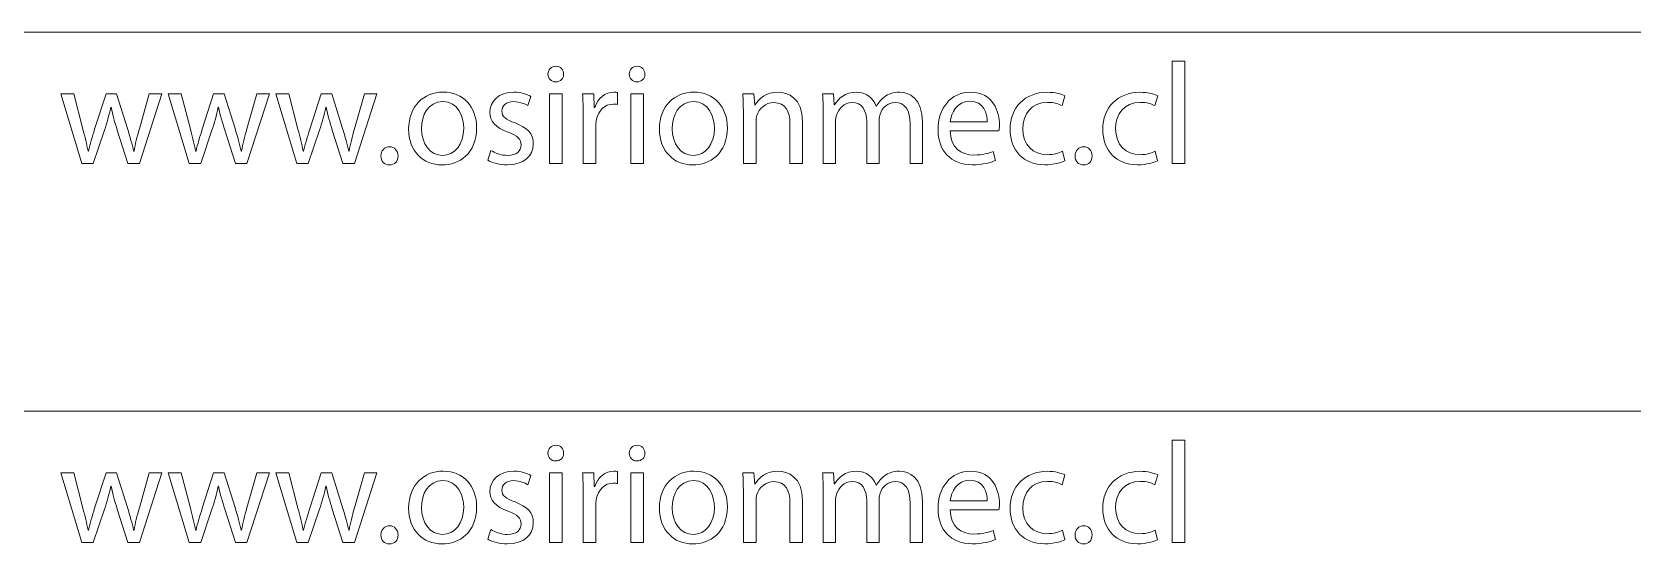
# Model space of a CAD drawing. Header units: inches. Extents: x 4400 to 4800, y 4100 to 4300.
# Drawn here: x 4631.4 to 4687.1, y 4254.7 to 4272.5 of the extents above; entities that cross this region are included whole.
import ezdxf

# ---------------------------------------------------------------- set-up
doc = ezdxf.new("R2010")
doc.units = ezdxf.units.IN
doc.header["$MEASUREMENT"] = 0
doc.layers.add('Capa 1', color=7, linetype='Continuous')

# ---------------------------------------------------------------- blocks, each defined once
blk = doc.blocks.new('block 34')
at = {"layer": 'Capa 1', "color": 1, "lineweight": 9, "true_color": 0xff0000}
for points in [[(4671.053, 4271.444), (4671.493, 4271.444), (4671.493, 4267.893), (4671.053, 4267.893), (4671.053, 4271.444)], [(4649.398, 4267.893), (4649.398, 4270.314), (4649.838, 4270.314), (4649.838, 4267.893), (4649.398, 4267.893)], [(4652.223, 4267.893), (4652.223, 4270.314), (4652.663, 4270.314), (4652.663, 4267.893), (4652.223, 4267.893)]]:
    blk.add_lwpolyline(points, dxfattribs=at)
for points, knots in [([(4649.888, 4270.994), (4649.893, 4270.844), (4649.783, 4270.724), (4649.608, 4270.724), (4649.453, 4270.724), (4649.343, 4270.844), (4649.343, 4270.994), (4649.343, 4271.149), (4649.458, 4271.269), (4649.618, 4271.269), (4649.783, 4271.269), (4649.888, 4271.149), (4649.888, 4270.994)], [0, 0, 0, 0, 1, 1, 1, 2, 2, 2, 3, 3, 3, 4, 4, 4, 4]), ([(4652.713, 4270.994), (4652.718, 4270.844), (4652.608, 4270.724), (4652.433, 4270.724), (4652.278, 4270.724), (4652.168, 4270.844), (4652.168, 4270.994), (4652.168, 4271.149), (4652.283, 4271.269), (4652.443, 4271.269), (4652.608, 4271.269), (4652.713, 4271.149), (4652.713, 4270.994)], [0, 0, 0, 0, 1, 1, 1, 2, 2, 2, 3, 3, 3, 4, 4, 4, 4]), ([(4632.848, 4270.314), (4632.848, 4270.314), (4633.168, 4269.083), (4633.168, 4269.083), (4633.238, 4268.813), (4633.303, 4268.563), (4633.348, 4268.313), (4633.348, 4268.313), (4633.363, 4268.313), (4633.363, 4268.313), (4633.418, 4268.558), (4633.498, 4268.818), (4633.578, 4269.078), (4633.578, 4269.078), (4633.973, 4270.314), (4633.973, 4270.314), (4633.973, 4270.314), (4634.343, 4270.314), (4634.343, 4270.314), (4634.343, 4270.314), (4634.719, 4269.103), (4634.719, 4269.103), (4634.809, 4268.813), (4634.879, 4268.558), (4634.934, 4268.313), (4634.934, 4268.313), (4634.948, 4268.313), (4634.948, 4268.313), (4634.988, 4268.558), (4635.054, 4268.813), (4635.133, 4269.098), (4635.133, 4269.098), (4635.479, 4270.314), (4635.479, 4270.314), (4635.479, 4270.314), (4635.914, 4270.314), (4635.914, 4270.314), (4635.914, 4270.314), (4635.133, 4267.893), (4635.133, 4267.893), (4635.133, 4267.893), (4634.733, 4267.893), (4634.733, 4267.893), (4634.733, 4267.893), (4634.363, 4269.048), (4634.363, 4269.048), (4634.278, 4269.318), (4634.208, 4269.559), (4634.148, 4269.843), (4634.148, 4269.843), (4634.138, 4269.843), (4634.138, 4269.843), (4634.079, 4269.553), (4634.003, 4269.303), (4633.918, 4269.043), (4633.918, 4269.043), (4633.528, 4267.893), (4633.528, 4267.893), (4633.528, 4267.893), (4633.128, 4267.893), (4633.128, 4267.893), (4633.128, 4267.893), (4632.398, 4270.314), (4632.398, 4270.314), (4632.398, 4270.314), (4632.848, 4270.314), (4632.848, 4270.314)], [0, 0, 0, 0, 1, 1, 1, 2, 2, 2, 3, 3, 3, 4, 4, 4, 5, 5, 5, 6, 6, 6, 7, 7, 7, 8, 8, 8, 9, 9, 9, 10, 10, 10, 11, 11, 11, 12, 12, 12, 13, 13, 13, 14, 14, 14, 15, 15, 15, 16, 16, 16, 17, 17, 17, 18, 18, 18, 19, 19, 19, 20, 20, 20, 21, 21, 21, 22, 22, 22, 22]), ([(4636.588, 4270.314), (4636.588, 4270.314), (4636.908, 4269.083), (4636.908, 4269.083), (4636.978, 4268.813), (4637.043, 4268.563), (4637.088, 4268.313), (4637.088, 4268.313), (4637.103, 4268.313), (4637.103, 4268.313), (4637.158, 4268.558), (4637.238, 4268.818), (4637.318, 4269.078), (4637.318, 4269.078), (4637.713, 4270.314), (4637.713, 4270.314), (4637.713, 4270.314), (4638.083, 4270.314), (4638.083, 4270.314), (4638.083, 4270.314), (4638.459, 4269.103), (4638.459, 4269.103), (4638.549, 4268.813), (4638.618, 4268.558), (4638.674, 4268.313), (4638.674, 4268.313), (4638.688, 4268.313), (4638.688, 4268.313), (4638.728, 4268.558), (4638.794, 4268.813), (4638.873, 4269.098), (4638.873, 4269.098), (4639.219, 4270.314), (4639.219, 4270.314), (4639.219, 4270.314), (4639.654, 4270.314), (4639.654, 4270.314), (4639.654, 4270.314), (4638.873, 4267.893), (4638.873, 4267.893), (4638.873, 4267.893), (4638.473, 4267.893), (4638.473, 4267.893), (4638.473, 4267.893), (4638.103, 4269.048), (4638.103, 4269.048), (4638.018, 4269.318), (4637.948, 4269.559), (4637.888, 4269.843), (4637.888, 4269.843), (4637.878, 4269.843), (4637.878, 4269.843), (4637.819, 4269.553), (4637.743, 4269.303), (4637.658, 4269.043), (4637.658, 4269.043), (4637.268, 4267.893), (4637.268, 4267.893), (4637.268, 4267.893), (4636.868, 4267.893), (4636.868, 4267.893), (4636.868, 4267.893), (4636.138, 4270.314), (4636.138, 4270.314), (4636.138, 4270.314), (4636.588, 4270.314), (4636.588, 4270.314)], [0, 0, 0, 0, 1, 1, 1, 2, 2, 2, 3, 3, 3, 4, 4, 4, 5, 5, 5, 6, 6, 6, 7, 7, 7, 8, 8, 8, 9, 9, 9, 10, 10, 10, 11, 11, 11, 12, 12, 12, 13, 13, 13, 14, 14, 14, 15, 15, 15, 16, 16, 16, 17, 17, 17, 18, 18, 18, 19, 19, 19, 20, 20, 20, 21, 21, 21, 22, 22, 22, 22]), ([(4640.328, 4270.314), (4640.328, 4270.314), (4640.648, 4269.083), (4640.648, 4269.083), (4640.718, 4268.813), (4640.783, 4268.563), (4640.828, 4268.313), (4640.828, 4268.313), (4640.843, 4268.313), (4640.843, 4268.313), (4640.898, 4268.558), (4640.978, 4268.818), (4641.058, 4269.078), (4641.058, 4269.078), (4641.453, 4270.314), (4641.453, 4270.314), (4641.453, 4270.314), (4641.823, 4270.314), (4641.823, 4270.314), (4641.823, 4270.314), (4642.199, 4269.103), (4642.199, 4269.103), (4642.289, 4268.813), (4642.358, 4268.558), (4642.414, 4268.313), (4642.414, 4268.313), (4642.428, 4268.313), (4642.428, 4268.313), (4642.468, 4268.558), (4642.534, 4268.813), (4642.613, 4269.098), (4642.613, 4269.098), (4642.959, 4270.314), (4642.959, 4270.314), (4642.959, 4270.314), (4643.394, 4270.314), (4643.394, 4270.314), (4643.394, 4270.314), (4642.613, 4267.893), (4642.613, 4267.893), (4642.613, 4267.893), (4642.213, 4267.893), (4642.213, 4267.893), (4642.213, 4267.893), (4641.843, 4269.048), (4641.843, 4269.048), (4641.758, 4269.318), (4641.688, 4269.559), (4641.628, 4269.843), (4641.628, 4269.843), (4641.618, 4269.843), (4641.618, 4269.843), (4641.559, 4269.553), (4641.483, 4269.303), (4641.398, 4269.043), (4641.398, 4269.043), (4641.008, 4267.893), (4641.008, 4267.893), (4641.008, 4267.893), (4640.608, 4267.893), (4640.608, 4267.893), (4640.608, 4267.893), (4639.878, 4270.314), (4639.878, 4270.314), (4639.878, 4270.314), (4640.328, 4270.314), (4640.328, 4270.314)], [0, 0, 0, 0, 1, 1, 1, 2, 2, 2, 3, 3, 3, 4, 4, 4, 5, 5, 5, 6, 6, 6, 7, 7, 7, 8, 8, 8, 9, 9, 9, 10, 10, 10, 11, 11, 11, 12, 12, 12, 13, 13, 13, 14, 14, 14, 15, 15, 15, 16, 16, 16, 17, 17, 17, 18, 18, 18, 19, 19, 19, 20, 20, 20, 21, 21, 21, 22, 22, 22, 22]), ([(4646.863, 4269.123), (4646.863, 4268.228), (4646.244, 4267.838), (4645.658, 4267.838), (4645.003, 4267.838), (4644.498, 4268.318), (4644.498, 4269.083), (4644.498, 4269.893), (4645.028, 4270.368), (4645.698, 4270.368), (4646.393, 4270.368), (4646.863, 4269.863), (4646.863, 4269.123)], [0, 0, 0, 0, 1, 1, 1, 2, 2, 2, 3, 3, 3, 4, 4, 4, 4]), ([(4644.943, 4269.098), (4644.943, 4268.568), (4645.248, 4268.168), (4645.678, 4268.168), (4646.098, 4268.168), (4646.413, 4268.563), (4646.413, 4269.108), (4646.413, 4269.519), (4646.208, 4270.038), (4645.688, 4270.038), (4645.168, 4270.038), (4644.943, 4269.559), (4644.943, 4269.098)], [0, 0, 0, 0, 1, 1, 1, 2, 2, 2, 3, 3, 3, 4, 4, 4, 4]), ([(4647.358, 4268.343), (4647.488, 4268.258), (4647.718, 4268.168), (4647.938, 4268.168), (4648.258, 4268.168), (4648.408, 4268.328), (4648.408, 4268.528), (4648.408, 4268.738), (4648.283, 4268.853), (4647.958, 4268.973), (4647.523, 4269.128), (4647.318, 4269.368), (4647.318, 4269.658), (4647.318, 4270.048), (4647.633, 4270.368), (4648.153, 4270.368), (4648.398, 4270.368), (4648.613, 4270.299), (4648.748, 4270.219), (4648.748, 4270.219), (4648.638, 4269.899), (4648.638, 4269.899), (4648.543, 4269.958), (4648.368, 4270.038), (4648.143, 4270.038), (4647.883, 4270.038), (4647.738, 4269.889), (4647.738, 4269.708), (4647.738, 4269.509), (4647.883, 4269.418), (4648.198, 4269.298), (4648.618, 4269.138), (4648.833, 4268.928), (4648.833, 4268.568), (4648.833, 4268.143), (4648.503, 4267.843), (4647.928, 4267.843), (4647.663, 4267.843), (4647.418, 4267.908), (4647.248, 4268.008), (4647.248, 4268.008), (4647.358, 4268.343), (4647.358, 4268.343)], [0, 0, 0, 0, 1, 1, 1, 2, 2, 2, 3, 3, 3, 4, 4, 4, 5, 5, 5, 6, 6, 6, 7, 7, 7, 8, 8, 8, 9, 9, 9, 10, 10, 10, 11, 11, 11, 12, 12, 12, 13, 13, 13, 14, 14, 14, 14]), ([(4650.568, 4269.559), (4650.568, 4269.843), (4650.563, 4270.088), (4650.548, 4270.314), (4650.548, 4270.314), (4650.933, 4270.314), (4650.933, 4270.314), (4650.933, 4270.314), (4650.948, 4269.839), (4650.948, 4269.839), (4650.948, 4269.839), (4650.968, 4269.839), (4650.968, 4269.839), (4651.078, 4270.163), (4651.343, 4270.368), (4651.638, 4270.368), (4651.688, 4270.368), (4651.723, 4270.364), (4651.763, 4270.354), (4651.763, 4270.354), (4651.763, 4269.939), (4651.763, 4269.939), (4651.718, 4269.948), (4651.673, 4269.953), (4651.613, 4269.953), (4651.303, 4269.953), (4651.083, 4269.718), (4651.023, 4269.388), (4651.013, 4269.328), (4651.003, 4269.258), (4651.003, 4269.183), (4651.003, 4269.183), (4651.003, 4267.893), (4651.003, 4267.893), (4651.003, 4267.893), (4650.568, 4267.893), (4650.568, 4267.893), (4650.568, 4267.893), (4650.568, 4269.559), (4650.568, 4269.559)], [0, 0, 0, 0, 1, 1, 1, 2, 2, 2, 3, 3, 3, 4, 4, 4, 5, 5, 5, 6, 6, 6, 7, 7, 7, 8, 8, 8, 9, 9, 9, 10, 10, 10, 11, 11, 11, 12, 12, 12, 13, 13, 13, 13]), ([(4655.583, 4269.123), (4655.583, 4268.228), (4654.963, 4267.838), (4654.378, 4267.838), (4653.723, 4267.838), (4653.218, 4268.318), (4653.218, 4269.083), (4653.218, 4269.893), (4653.748, 4270.368), (4654.418, 4270.368), (4655.113, 4270.368), (4655.583, 4269.863), (4655.583, 4269.123)], [0, 0, 0, 0, 1, 1, 1, 2, 2, 2, 3, 3, 3, 4, 4, 4, 4]), ([(4653.663, 4269.098), (4653.663, 4268.568), (4653.968, 4268.168), (4654.398, 4268.168), (4654.818, 4268.168), (4655.133, 4268.563), (4655.133, 4269.108), (4655.133, 4269.519), (4654.928, 4270.038), (4654.408, 4270.038), (4653.888, 4270.038), (4653.663, 4269.559), (4653.663, 4269.098)], [0, 0, 0, 0, 1, 1, 1, 2, 2, 2, 3, 3, 3, 4, 4, 4, 4]), ([(4656.138, 4269.658), (4656.138, 4269.909), (4656.133, 4270.114), (4656.118, 4270.314), (4656.118, 4270.314), (4656.508, 4270.314), (4656.508, 4270.314), (4656.508, 4270.314), (4656.533, 4269.913), (4656.533, 4269.913), (4656.533, 4269.913), (4656.543, 4269.913), (4656.543, 4269.913), (4656.663, 4270.143), (4656.943, 4270.368), (4657.343, 4270.368), (4657.678, 4270.368), (4658.198, 4270.169), (4658.198, 4269.338), (4658.198, 4269.338), (4658.198, 4267.893), (4658.198, 4267.893), (4658.198, 4267.893), (4657.758, 4267.893), (4657.758, 4267.893), (4657.758, 4267.893), (4657.758, 4269.288), (4657.758, 4269.288), (4657.758, 4269.678), (4657.613, 4270.004), (4657.198, 4270.004), (4656.908, 4270.004), (4656.683, 4269.798), (4656.608, 4269.553), (4656.588, 4269.499), (4656.578, 4269.423), (4656.578, 4269.348), (4656.578, 4269.348), (4656.578, 4267.893), (4656.578, 4267.893), (4656.578, 4267.893), (4656.138, 4267.893), (4656.138, 4267.893), (4656.138, 4267.893), (4656.138, 4269.658), (4656.138, 4269.658)], [0, 0, 0, 0, 1, 1, 1, 2, 2, 2, 3, 3, 3, 4, 4, 4, 5, 5, 5, 6, 6, 6, 7, 7, 7, 8, 8, 8, 9, 9, 9, 10, 10, 10, 11, 11, 11, 12, 12, 12, 13, 13, 13, 14, 14, 14, 15, 15, 15, 15]), ([(4658.913, 4269.658), (4658.913, 4269.909), (4658.908, 4270.114), (4658.893, 4270.314), (4658.893, 4270.314), (4659.278, 4270.314), (4659.278, 4270.314), (4659.278, 4270.314), (4659.298, 4269.923), (4659.298, 4269.923), (4659.298, 4269.923), (4659.313, 4269.923), (4659.313, 4269.923), (4659.448, 4270.153), (4659.673, 4270.368), (4660.073, 4270.368), (4660.403, 4270.368), (4660.653, 4270.169), (4660.758, 4269.883), (4660.758, 4269.883), (4660.768, 4269.883), (4660.768, 4269.883), (4660.843, 4270.018), (4660.938, 4270.124), (4661.038, 4270.199), (4661.183, 4270.309), (4661.343, 4270.368), (4661.573, 4270.368), (4661.893, 4270.368), (4662.368, 4270.159), (4662.368, 4269.318), (4662.368, 4269.318), (4662.368, 4267.893), (4662.368, 4267.893), (4662.368, 4267.893), (4661.938, 4267.893), (4661.938, 4267.893), (4661.938, 4267.893), (4661.938, 4269.263), (4661.938, 4269.263), (4661.938, 4269.728), (4661.768, 4270.008), (4661.413, 4270.008), (4661.163, 4270.008), (4660.968, 4269.823), (4660.893, 4269.608), (4660.873, 4269.549), (4660.858, 4269.468), (4660.858, 4269.388), (4660.858, 4269.388), (4660.858, 4267.893), (4660.858, 4267.893), (4660.858, 4267.893), (4660.428, 4267.893), (4660.428, 4267.893), (4660.428, 4267.893), (4660.428, 4269.344), (4660.428, 4269.344), (4660.428, 4269.728), (4660.258, 4270.008), (4659.923, 4270.008), (4659.648, 4270.008), (4659.448, 4269.788), (4659.378, 4269.569), (4659.353, 4269.503), (4659.343, 4269.428), (4659.343, 4269.354), (4659.343, 4269.354), (4659.343, 4267.893), (4659.343, 4267.893), (4659.343, 4267.893), (4658.913, 4267.893), (4658.913, 4267.893), (4658.913, 4267.893), (4658.913, 4269.658), (4658.913, 4269.658)], [0, 0, 0, 0, 1, 1, 1, 2, 2, 2, 3, 3, 3, 4, 4, 4, 5, 5, 5, 6, 6, 6, 7, 7, 7, 8, 8, 8, 9, 9, 9, 10, 10, 10, 11, 11, 11, 12, 12, 12, 13, 13, 13, 14, 14, 14, 15, 15, 15, 16, 16, 16, 17, 17, 17, 18, 18, 18, 19, 19, 19, 20, 20, 20, 21, 21, 21, 22, 22, 22, 23, 23, 23, 24, 24, 24, 25, 25, 25, 25]), ([(4663.328, 4269.023), (4663.338, 4268.428), (4663.718, 4268.183), (4664.158, 4268.183), (4664.473, 4268.183), (4664.663, 4268.238), (4664.828, 4268.308), (4664.828, 4268.308), (4664.903, 4267.993), (4664.903, 4267.993), (4664.748, 4267.923), (4664.483, 4267.843), (4664.098, 4267.843), (4663.353, 4267.843), (4662.908, 4268.333), (4662.908, 4269.063), (4662.908, 4269.793), (4663.338, 4270.368), (4664.043, 4270.368), (4664.833, 4270.368), (4665.043, 4269.674), (4665.043, 4269.228), (4665.043, 4269.138), (4665.033, 4269.068), (4665.028, 4269.023), (4665.028, 4269.023), (4663.328, 4269.023), (4663.328, 4269.023)], [0, 0, 0, 0, 1, 1, 1, 2, 2, 2, 3, 3, 3, 4, 4, 4, 5, 5, 5, 6, 6, 6, 7, 7, 7, 8, 8, 8, 9, 9, 9, 9]), ([(4664.618, 4269.338), (4664.623, 4269.618), (4664.503, 4270.054), (4664.008, 4270.054), (4663.563, 4270.054), (4663.368, 4269.643), (4663.333, 4269.338), (4663.333, 4269.338), (4664.618, 4269.338), (4664.618, 4269.338)], [0, 0, 0, 0, 1, 1, 1, 2, 2, 2, 3, 3, 3, 3]), ([(4667.313, 4267.983), (4667.198, 4267.923), (4666.943, 4267.843), (4666.618, 4267.843), (4665.888, 4267.843), (4665.413, 4268.338), (4665.413, 4269.078), (4665.413, 4269.823), (4665.923, 4270.364), (4666.713, 4270.364), (4666.973, 4270.364), (4667.203, 4270.299), (4667.323, 4270.239), (4667.323, 4270.239), (4667.223, 4269.899), (4667.223, 4269.899), (4667.118, 4269.958), (4666.953, 4270.014), (4666.713, 4270.014), (4666.158, 4270.014), (4665.857, 4269.603), (4665.857, 4269.098), (4665.857, 4268.538), (4666.218, 4268.193), (4666.698, 4268.193), (4666.948, 4268.193), (4667.113, 4268.258), (4667.238, 4268.313), (4667.238, 4268.313), (4667.313, 4267.983), (4667.313, 4267.983)], [0, 0, 0, 0, 1, 1, 1, 2, 2, 2, 3, 3, 3, 4, 4, 4, 5, 5, 5, 6, 6, 6, 7, 7, 7, 8, 8, 8, 9, 9, 9, 10, 10, 10, 10]), ([(4670.538, 4267.983), (4670.423, 4267.923), (4670.168, 4267.843), (4669.843, 4267.843), (4669.113, 4267.843), (4668.638, 4268.338), (4668.638, 4269.078), (4668.638, 4269.823), (4669.148, 4270.364), (4669.938, 4270.364), (4670.198, 4270.364), (4670.428, 4270.299), (4670.548, 4270.239), (4670.548, 4270.239), (4670.448, 4269.899), (4670.448, 4269.899), (4670.343, 4269.958), (4670.178, 4270.014), (4669.938, 4270.014), (4669.383, 4270.014), (4669.082, 4269.603), (4669.082, 4269.098), (4669.082, 4268.538), (4669.443, 4268.193), (4669.923, 4268.193), (4670.173, 4268.193), (4670.338, 4268.258), (4670.463, 4268.313), (4670.463, 4268.313), (4670.538, 4267.983), (4670.538, 4267.983)], [0, 0, 0, 0, 1, 1, 1, 2, 2, 2, 3, 3, 3, 4, 4, 4, 5, 5, 5, 6, 6, 6, 7, 7, 7, 8, 8, 8, 9, 9, 9, 10, 10, 10, 10]), ([(4643.533, 4268.153), (4643.533, 4268.338), (4643.658, 4268.468), (4643.833, 4268.468), (4644.008, 4268.468), (4644.128, 4268.338), (4644.128, 4268.153), (4644.128, 4267.973), (4644.013, 4267.838), (4643.828, 4267.838), (4643.653, 4267.838), (4643.533, 4267.973), (4643.533, 4268.153)], [0, 0, 0, 0, 1, 1, 1, 2, 2, 2, 3, 3, 3, 4, 4, 4, 4]), ([(4667.673, 4268.153), (4667.673, 4268.338), (4667.798, 4268.468), (4667.973, 4268.468), (4668.148, 4268.468), (4668.268, 4268.338), (4668.268, 4268.153), (4668.268, 4267.973), (4668.153, 4267.838), (4667.968, 4267.838), (4667.793, 4267.838), (4667.673, 4267.973), (4667.673, 4268.153)], [0, 0, 0, 0, 1, 1, 1, 2, 2, 2, 3, 3, 3, 4, 4, 4, 4])]:
    blk.add_open_spline(points, degree=3, knots=knots, dxfattribs=at)
blk = doc.blocks.new('block 35')
at = {"layer": 'Capa 1', "color": 1, "lineweight": 9, "true_color": 0xff0000}
for points in [[(4671.053, 4258.269), (4671.493, 4258.269), (4671.493, 4254.719), (4671.053, 4254.719), (4671.053, 4258.269)], [(4649.398, 4254.719), (4649.398, 4257.139), (4649.838, 4257.139), (4649.838, 4254.719), (4649.398, 4254.719)], [(4652.223, 4254.719), (4652.223, 4257.139), (4652.663, 4257.139), (4652.663, 4254.719), (4652.223, 4254.719)]]:
    blk.add_lwpolyline(points, dxfattribs=at)
for points, knots in [([(4649.888, 4257.819), (4649.893, 4257.669), (4649.783, 4257.549), (4649.608, 4257.549), (4649.453, 4257.549), (4649.343, 4257.669), (4649.343, 4257.819), (4649.343, 4257.974), (4649.458, 4258.094), (4649.618, 4258.094), (4649.783, 4258.094), (4649.888, 4257.974), (4649.888, 4257.819)], [0, 0, 0, 0, 1, 1, 1, 2, 2, 2, 3, 3, 3, 4, 4, 4, 4]), ([(4652.713, 4257.819), (4652.718, 4257.669), (4652.608, 4257.549), (4652.433, 4257.549), (4652.278, 4257.549), (4652.168, 4257.669), (4652.168, 4257.819), (4652.168, 4257.974), (4652.283, 4258.094), (4652.443, 4258.094), (4652.608, 4258.094), (4652.713, 4257.974), (4652.713, 4257.819)], [0, 0, 0, 0, 1, 1, 1, 2, 2, 2, 3, 3, 3, 4, 4, 4, 4]), ([(4632.848, 4257.139), (4632.848, 4257.139), (4633.168, 4255.909), (4633.168, 4255.909), (4633.238, 4255.639), (4633.303, 4255.389), (4633.348, 4255.139), (4633.348, 4255.139), (4633.363, 4255.139), (4633.363, 4255.139), (4633.418, 4255.384), (4633.498, 4255.644), (4633.578, 4255.904), (4633.578, 4255.904), (4633.973, 4257.139), (4633.973, 4257.139), (4633.973, 4257.139), (4634.343, 4257.139), (4634.343, 4257.139), (4634.343, 4257.139), (4634.719, 4255.929), (4634.719, 4255.929), (4634.809, 4255.639), (4634.879, 4255.384), (4634.934, 4255.139), (4634.934, 4255.139), (4634.948, 4255.139), (4634.948, 4255.139), (4634.988, 4255.384), (4635.054, 4255.639), (4635.133, 4255.924), (4635.133, 4255.924), (4635.479, 4257.139), (4635.479, 4257.139), (4635.479, 4257.139), (4635.914, 4257.139), (4635.914, 4257.139), (4635.914, 4257.139), (4635.133, 4254.719), (4635.133, 4254.719), (4635.133, 4254.719), (4634.733, 4254.719), (4634.733, 4254.719), (4634.733, 4254.719), (4634.363, 4255.874), (4634.363, 4255.874), (4634.278, 4256.144), (4634.208, 4256.384), (4634.148, 4256.669), (4634.148, 4256.669), (4634.138, 4256.669), (4634.138, 4256.669), (4634.079, 4256.379), (4634.003, 4256.129), (4633.918, 4255.869), (4633.918, 4255.869), (4633.528, 4254.719), (4633.528, 4254.719), (4633.528, 4254.719), (4633.128, 4254.719), (4633.128, 4254.719), (4633.128, 4254.719), (4632.398, 4257.139), (4632.398, 4257.139), (4632.398, 4257.139), (4632.848, 4257.139), (4632.848, 4257.139)], [0, 0, 0, 0, 1, 1, 1, 2, 2, 2, 3, 3, 3, 4, 4, 4, 5, 5, 5, 6, 6, 6, 7, 7, 7, 8, 8, 8, 9, 9, 9, 10, 10, 10, 11, 11, 11, 12, 12, 12, 13, 13, 13, 14, 14, 14, 15, 15, 15, 16, 16, 16, 17, 17, 17, 18, 18, 18, 19, 19, 19, 20, 20, 20, 21, 21, 21, 22, 22, 22, 22]), ([(4636.588, 4257.139), (4636.588, 4257.139), (4636.908, 4255.909), (4636.908, 4255.909), (4636.978, 4255.639), (4637.043, 4255.389), (4637.088, 4255.139), (4637.088, 4255.139), (4637.103, 4255.139), (4637.103, 4255.139), (4637.158, 4255.384), (4637.238, 4255.644), (4637.318, 4255.904), (4637.318, 4255.904), (4637.713, 4257.139), (4637.713, 4257.139), (4637.713, 4257.139), (4638.083, 4257.139), (4638.083, 4257.139), (4638.083, 4257.139), (4638.459, 4255.929), (4638.459, 4255.929), (4638.549, 4255.639), (4638.618, 4255.384), (4638.674, 4255.139), (4638.674, 4255.139), (4638.688, 4255.139), (4638.688, 4255.139), (4638.728, 4255.384), (4638.794, 4255.639), (4638.873, 4255.924), (4638.873, 4255.924), (4639.219, 4257.139), (4639.219, 4257.139), (4639.219, 4257.139), (4639.654, 4257.139), (4639.654, 4257.139), (4639.654, 4257.139), (4638.873, 4254.719), (4638.873, 4254.719), (4638.873, 4254.719), (4638.473, 4254.719), (4638.473, 4254.719), (4638.473, 4254.719), (4638.103, 4255.874), (4638.103, 4255.874), (4638.018, 4256.144), (4637.948, 4256.384), (4637.888, 4256.669), (4637.888, 4256.669), (4637.878, 4256.669), (4637.878, 4256.669), (4637.819, 4256.379), (4637.743, 4256.129), (4637.658, 4255.869), (4637.658, 4255.869), (4637.268, 4254.719), (4637.268, 4254.719), (4637.268, 4254.719), (4636.868, 4254.719), (4636.868, 4254.719), (4636.868, 4254.719), (4636.138, 4257.139), (4636.138, 4257.139), (4636.138, 4257.139), (4636.588, 4257.139), (4636.588, 4257.139)], [0, 0, 0, 0, 1, 1, 1, 2, 2, 2, 3, 3, 3, 4, 4, 4, 5, 5, 5, 6, 6, 6, 7, 7, 7, 8, 8, 8, 9, 9, 9, 10, 10, 10, 11, 11, 11, 12, 12, 12, 13, 13, 13, 14, 14, 14, 15, 15, 15, 16, 16, 16, 17, 17, 17, 18, 18, 18, 19, 19, 19, 20, 20, 20, 21, 21, 21, 22, 22, 22, 22]), ([(4640.328, 4257.139), (4640.328, 4257.139), (4640.648, 4255.909), (4640.648, 4255.909), (4640.718, 4255.639), (4640.783, 4255.389), (4640.828, 4255.139), (4640.828, 4255.139), (4640.843, 4255.139), (4640.843, 4255.139), (4640.898, 4255.384), (4640.978, 4255.644), (4641.058, 4255.904), (4641.058, 4255.904), (4641.453, 4257.139), (4641.453, 4257.139), (4641.453, 4257.139), (4641.823, 4257.139), (4641.823, 4257.139), (4641.823, 4257.139), (4642.199, 4255.929), (4642.199, 4255.929), (4642.289, 4255.639), (4642.358, 4255.384), (4642.414, 4255.139), (4642.414, 4255.139), (4642.428, 4255.139), (4642.428, 4255.139), (4642.468, 4255.384), (4642.534, 4255.639), (4642.613, 4255.924), (4642.613, 4255.924), (4642.959, 4257.139), (4642.959, 4257.139), (4642.959, 4257.139), (4643.394, 4257.139), (4643.394, 4257.139), (4643.394, 4257.139), (4642.613, 4254.719), (4642.613, 4254.719), (4642.613, 4254.719), (4642.213, 4254.719), (4642.213, 4254.719), (4642.213, 4254.719), (4641.843, 4255.874), (4641.843, 4255.874), (4641.758, 4256.144), (4641.688, 4256.384), (4641.628, 4256.669), (4641.628, 4256.669), (4641.618, 4256.669), (4641.618, 4256.669), (4641.559, 4256.379), (4641.483, 4256.129), (4641.398, 4255.869), (4641.398, 4255.869), (4641.008, 4254.719), (4641.008, 4254.719), (4641.008, 4254.719), (4640.608, 4254.719), (4640.608, 4254.719), (4640.608, 4254.719), (4639.878, 4257.139), (4639.878, 4257.139), (4639.878, 4257.139), (4640.328, 4257.139), (4640.328, 4257.139)], [0, 0, 0, 0, 1, 1, 1, 2, 2, 2, 3, 3, 3, 4, 4, 4, 5, 5, 5, 6, 6, 6, 7, 7, 7, 8, 8, 8, 9, 9, 9, 10, 10, 10, 11, 11, 11, 12, 12, 12, 13, 13, 13, 14, 14, 14, 15, 15, 15, 16, 16, 16, 17, 17, 17, 18, 18, 18, 19, 19, 19, 20, 20, 20, 21, 21, 21, 22, 22, 22, 22]), ([(4646.863, 4255.949), (4646.863, 4255.054), (4646.244, 4254.664), (4645.658, 4254.664), (4645.003, 4254.664), (4644.498, 4255.144), (4644.498, 4255.909), (4644.498, 4256.719), (4645.028, 4257.194), (4645.698, 4257.194), (4646.393, 4257.194), (4646.863, 4256.689), (4646.863, 4255.949)], [0, 0, 0, 0, 1, 1, 1, 2, 2, 2, 3, 3, 3, 4, 4, 4, 4]), ([(4647.358, 4255.169), (4647.488, 4255.084), (4647.718, 4254.994), (4647.938, 4254.994), (4648.258, 4254.994), (4648.408, 4255.154), (4648.408, 4255.354), (4648.408, 4255.564), (4648.283, 4255.679), (4647.958, 4255.799), (4647.523, 4255.954), (4647.318, 4256.194), (4647.318, 4256.484), (4647.318, 4256.874), (4647.633, 4257.194), (4648.153, 4257.194), (4648.398, 4257.194), (4648.613, 4257.124), (4648.748, 4257.044), (4648.748, 4257.044), (4648.638, 4256.724), (4648.638, 4256.724), (4648.543, 4256.784), (4648.368, 4256.864), (4648.143, 4256.864), (4647.883, 4256.864), (4647.738, 4256.714), (4647.738, 4256.534), (4647.738, 4256.334), (4647.883, 4256.244), (4648.198, 4256.124), (4648.618, 4255.964), (4648.833, 4255.754), (4648.833, 4255.394), (4648.833, 4254.969), (4648.503, 4254.669), (4647.928, 4254.669), (4647.663, 4254.669), (4647.418, 4254.734), (4647.248, 4254.834), (4647.248, 4254.834), (4647.358, 4255.169), (4647.358, 4255.169)], [0, 0, 0, 0, 1, 1, 1, 2, 2, 2, 3, 3, 3, 4, 4, 4, 5, 5, 5, 6, 6, 6, 7, 7, 7, 8, 8, 8, 9, 9, 9, 10, 10, 10, 11, 11, 11, 12, 12, 12, 13, 13, 13, 14, 14, 14, 14]), ([(4650.568, 4256.384), (4650.568, 4256.669), (4650.563, 4256.914), (4650.548, 4257.139), (4650.548, 4257.139), (4650.933, 4257.139), (4650.933, 4257.139), (4650.933, 4257.139), (4650.948, 4256.664), (4650.948, 4256.664), (4650.948, 4256.664), (4650.968, 4256.664), (4650.968, 4256.664), (4651.078, 4256.989), (4651.343, 4257.194), (4651.638, 4257.194), (4651.688, 4257.194), (4651.723, 4257.189), (4651.763, 4257.179), (4651.763, 4257.179), (4651.763, 4256.764), (4651.763, 4256.764), (4651.718, 4256.774), (4651.673, 4256.779), (4651.613, 4256.779), (4651.303, 4256.779), (4651.083, 4256.544), (4651.023, 4256.214), (4651.013, 4256.154), (4651.003, 4256.084), (4651.003, 4256.009), (4651.003, 4256.009), (4651.003, 4254.719), (4651.003, 4254.719), (4651.003, 4254.719), (4650.568, 4254.719), (4650.568, 4254.719), (4650.568, 4254.719), (4650.568, 4256.384), (4650.568, 4256.384)], [0, 0, 0, 0, 1, 1, 1, 2, 2, 2, 3, 3, 3, 4, 4, 4, 5, 5, 5, 6, 6, 6, 7, 7, 7, 8, 8, 8, 9, 9, 9, 10, 10, 10, 11, 11, 11, 12, 12, 12, 13, 13, 13, 13]), ([(4655.583, 4255.949), (4655.583, 4255.054), (4654.963, 4254.664), (4654.378, 4254.664), (4653.723, 4254.664), (4653.218, 4255.144), (4653.218, 4255.909), (4653.218, 4256.719), (4653.748, 4257.194), (4654.418, 4257.194), (4655.113, 4257.194), (4655.583, 4256.689), (4655.583, 4255.949)], [0, 0, 0, 0, 1, 1, 1, 2, 2, 2, 3, 3, 3, 4, 4, 4, 4]), ([(4656.138, 4256.484), (4656.138, 4256.734), (4656.133, 4256.939), (4656.118, 4257.139), (4656.118, 4257.139), (4656.508, 4257.139), (4656.508, 4257.139), (4656.508, 4257.139), (4656.533, 4256.739), (4656.533, 4256.739), (4656.533, 4256.739), (4656.543, 4256.739), (4656.543, 4256.739), (4656.663, 4256.969), (4656.943, 4257.194), (4657.343, 4257.194), (4657.678, 4257.194), (4658.198, 4256.994), (4658.198, 4256.164), (4658.198, 4256.164), (4658.198, 4254.719), (4658.198, 4254.719), (4658.198, 4254.719), (4657.758, 4254.719), (4657.758, 4254.719), (4657.758, 4254.719), (4657.758, 4256.114), (4657.758, 4256.114), (4657.758, 4256.504), (4657.613, 4256.829), (4657.198, 4256.829), (4656.908, 4256.829), (4656.683, 4256.624), (4656.608, 4256.379), (4656.588, 4256.324), (4656.578, 4256.249), (4656.578, 4256.174), (4656.578, 4256.174), (4656.578, 4254.719), (4656.578, 4254.719), (4656.578, 4254.719), (4656.138, 4254.719), (4656.138, 4254.719), (4656.138, 4254.719), (4656.138, 4256.484), (4656.138, 4256.484)], [0, 0, 0, 0, 1, 1, 1, 2, 2, 2, 3, 3, 3, 4, 4, 4, 5, 5, 5, 6, 6, 6, 7, 7, 7, 8, 8, 8, 9, 9, 9, 10, 10, 10, 11, 11, 11, 12, 12, 12, 13, 13, 13, 14, 14, 14, 15, 15, 15, 15]), ([(4658.913, 4256.484), (4658.913, 4256.734), (4658.908, 4256.939), (4658.893, 4257.139), (4658.893, 4257.139), (4659.278, 4257.139), (4659.278, 4257.139), (4659.278, 4257.139), (4659.298, 4256.749), (4659.298, 4256.749), (4659.298, 4256.749), (4659.313, 4256.749), (4659.313, 4256.749), (4659.448, 4256.979), (4659.673, 4257.194), (4660.073, 4257.194), (4660.403, 4257.194), (4660.653, 4256.994), (4660.758, 4256.709), (4660.758, 4256.709), (4660.768, 4256.709), (4660.768, 4256.709), (4660.843, 4256.844), (4660.938, 4256.949), (4661.038, 4257.024), (4661.183, 4257.134), (4661.343, 4257.194), (4661.573, 4257.194), (4661.893, 4257.194), (4662.368, 4256.984), (4662.368, 4256.144), (4662.368, 4256.144), (4662.368, 4254.719), (4662.368, 4254.719), (4662.368, 4254.719), (4661.938, 4254.719), (4661.938, 4254.719), (4661.938, 4254.719), (4661.938, 4256.089), (4661.938, 4256.089), (4661.938, 4256.554), (4661.768, 4256.834), (4661.413, 4256.834), (4661.163, 4256.834), (4660.968, 4256.649), (4660.893, 4256.434), (4660.873, 4256.374), (4660.858, 4256.294), (4660.858, 4256.214), (4660.858, 4256.214), (4660.858, 4254.719), (4660.858, 4254.719), (4660.858, 4254.719), (4660.428, 4254.719), (4660.428, 4254.719), (4660.428, 4254.719), (4660.428, 4256.169), (4660.428, 4256.169), (4660.428, 4256.554), (4660.258, 4256.834), (4659.923, 4256.834), (4659.648, 4256.834), (4659.448, 4256.614), (4659.378, 4256.394), (4659.353, 4256.329), (4659.343, 4256.254), (4659.343, 4256.179), (4659.343, 4256.179), (4659.343, 4254.719), (4659.343, 4254.719), (4659.343, 4254.719), (4658.913, 4254.719), (4658.913, 4254.719), (4658.913, 4254.719), (4658.913, 4256.484), (4658.913, 4256.484)], [0, 0, 0, 0, 1, 1, 1, 2, 2, 2, 3, 3, 3, 4, 4, 4, 5, 5, 5, 6, 6, 6, 7, 7, 7, 8, 8, 8, 9, 9, 9, 10, 10, 10, 11, 11, 11, 12, 12, 12, 13, 13, 13, 14, 14, 14, 15, 15, 15, 16, 16, 16, 17, 17, 17, 18, 18, 18, 19, 19, 19, 20, 20, 20, 21, 21, 21, 22, 22, 22, 23, 23, 23, 24, 24, 24, 25, 25, 25, 25]), ([(4663.328, 4255.849), (4663.338, 4255.254), (4663.718, 4255.009), (4664.158, 4255.009), (4664.473, 4255.009), (4664.663, 4255.064), (4664.828, 4255.134), (4664.828, 4255.134), (4664.903, 4254.819), (4664.903, 4254.819), (4664.748, 4254.749), (4664.483, 4254.669), (4664.098, 4254.669), (4663.353, 4254.669), (4662.908, 4255.159), (4662.908, 4255.889), (4662.908, 4256.619), (4663.338, 4257.194), (4664.043, 4257.194), (4664.833, 4257.194), (4665.043, 4256.499), (4665.043, 4256.054), (4665.043, 4255.964), (4665.033, 4255.894), (4665.028, 4255.849), (4665.028, 4255.849), (4663.328, 4255.849), (4663.328, 4255.849)], [0, 0, 0, 0, 1, 1, 1, 2, 2, 2, 3, 3, 3, 4, 4, 4, 5, 5, 5, 6, 6, 6, 7, 7, 7, 8, 8, 8, 9, 9, 9, 9]), ([(4667.313, 4254.809), (4667.198, 4254.749), (4666.943, 4254.669), (4666.618, 4254.669), (4665.888, 4254.669), (4665.413, 4255.164), (4665.413, 4255.904), (4665.413, 4256.649), (4665.923, 4257.189), (4666.713, 4257.189), (4666.973, 4257.189), (4667.203, 4257.124), (4667.323, 4257.064), (4667.323, 4257.064), (4667.223, 4256.724), (4667.223, 4256.724), (4667.118, 4256.784), (4666.953, 4256.839), (4666.713, 4256.839), (4666.158, 4256.839), (4665.857, 4256.429), (4665.857, 4255.924), (4665.857, 4255.364), (4666.218, 4255.019), (4666.698, 4255.019), (4666.948, 4255.019), (4667.113, 4255.084), (4667.238, 4255.139), (4667.238, 4255.139), (4667.313, 4254.809), (4667.313, 4254.809)], [0, 0, 0, 0, 1, 1, 1, 2, 2, 2, 3, 3, 3, 4, 4, 4, 5, 5, 5, 6, 6, 6, 7, 7, 7, 8, 8, 8, 9, 9, 9, 10, 10, 10, 10]), ([(4670.538, 4254.809), (4670.423, 4254.749), (4670.168, 4254.669), (4669.843, 4254.669), (4669.113, 4254.669), (4668.638, 4255.164), (4668.638, 4255.904), (4668.638, 4256.649), (4669.148, 4257.189), (4669.938, 4257.189), (4670.198, 4257.189), (4670.428, 4257.124), (4670.548, 4257.064), (4670.548, 4257.064), (4670.448, 4256.724), (4670.448, 4256.724), (4670.343, 4256.784), (4670.178, 4256.839), (4669.938, 4256.839), (4669.383, 4256.839), (4669.082, 4256.429), (4669.082, 4255.924), (4669.082, 4255.364), (4669.443, 4255.019), (4669.923, 4255.019), (4670.173, 4255.019), (4670.338, 4255.084), (4670.463, 4255.139), (4670.463, 4255.139), (4670.538, 4254.809), (4670.538, 4254.809)], [0, 0, 0, 0, 1, 1, 1, 2, 2, 2, 3, 3, 3, 4, 4, 4, 5, 5, 5, 6, 6, 6, 7, 7, 7, 8, 8, 8, 9, 9, 9, 10, 10, 10, 10]), ([(4644.943, 4255.924), (4644.943, 4255.394), (4645.248, 4254.994), (4645.678, 4254.994), (4646.098, 4254.994), (4646.413, 4255.389), (4646.413, 4255.934), (4646.413, 4256.344), (4646.208, 4256.864), (4645.688, 4256.864), (4645.168, 4256.864), (4644.943, 4256.384), (4644.943, 4255.924)], [0, 0, 0, 0, 1, 1, 1, 2, 2, 2, 3, 3, 3, 4, 4, 4, 4]), ([(4653.663, 4255.924), (4653.663, 4255.394), (4653.968, 4254.994), (4654.398, 4254.994), (4654.818, 4254.994), (4655.133, 4255.389), (4655.133, 4255.934), (4655.133, 4256.344), (4654.928, 4256.864), (4654.408, 4256.864), (4653.888, 4256.864), (4653.663, 4256.384), (4653.663, 4255.924)], [0, 0, 0, 0, 1, 1, 1, 2, 2, 2, 3, 3, 3, 4, 4, 4, 4]), ([(4664.618, 4256.164), (4664.623, 4256.444), (4664.503, 4256.879), (4664.008, 4256.879), (4663.563, 4256.879), (4663.368, 4256.469), (4663.333, 4256.164), (4663.333, 4256.164), (4664.618, 4256.164), (4664.618, 4256.164)], [0, 0, 0, 0, 1, 1, 1, 2, 2, 2, 3, 3, 3, 3]), ([(4643.533, 4254.979), (4643.533, 4255.164), (4643.658, 4255.294), (4643.833, 4255.294), (4644.008, 4255.294), (4644.128, 4255.164), (4644.128, 4254.979), (4644.128, 4254.799), (4644.013, 4254.664), (4643.828, 4254.664), (4643.653, 4254.664), (4643.533, 4254.799), (4643.533, 4254.979)], [0, 0, 0, 0, 1, 1, 1, 2, 2, 2, 3, 3, 3, 4, 4, 4, 4]), ([(4667.673, 4254.979), (4667.673, 4255.164), (4667.798, 4255.294), (4667.973, 4255.294), (4668.148, 4255.294), (4668.268, 4255.164), (4668.268, 4254.979), (4668.268, 4254.799), (4668.153, 4254.664), (4667.968, 4254.664), (4667.793, 4254.664), (4667.673, 4254.799), (4667.673, 4254.979)], [0, 0, 0, 0, 1, 1, 1, 2, 2, 2, 3, 3, 3, 4, 4, 4, 4])]:
    blk.add_open_spline(points, degree=3, knots=knots, dxfattribs=at)

msp = doc.modelspace()

# ---------------------------------------------------------------- linework, layer by layer
at = {"layer": 'Capa 1', "color": 7, "lineweight": 9, "true_color": 0xffffff}
msp.add_open_spline([(4651.001, 4272.458), (4651.001, 4272.458), (4608.307, 4272.457), (4608.307, 4272.457), (4605.239, 4272.457), (4602.669, 4270.286), (4602.002, 4267.371), (4602.002, 4267.371), (4602.002, 4267.37), (4602.002, 4267.37), (4602.002, 4267.37), (4611.795, 4267.37), (4611.795, 4267.37), (4611.795, 4267.37), (4611.795, 4267.37), (4611.795, 4267.37), (4611.795, 4267.647), (4612.019, 4267.87), (4612.295, 4267.87), (4612.571, 4267.87), (4612.795, 4267.647), (4612.795, 4267.37), (4612.795, 4267.094), (4612.571, 4266.87), (4612.335, 4266.87), (4612.335, 4266.87), (4612.335, 4264.87), (4612.335, 4264.87), (4612.571, 4264.87), (4612.795, 4264.647), (4612.795, 4264.37), (4612.795, 4264.094), (4612.571, 4263.87), (4612.295, 4263.87), (4612.019, 4263.87), (4611.795, 4264.094), (4611.795, 4264.37), (4611.795, 4264.37), (4602.002, 4264.37), (4602.002, 4264.37), (4602.002, 4264.37), (4602.002, 4264.37), (4602.002, 4264.37), (4602.669, 4261.455), (4605.239, 4259.283), (4608.307, 4259.283), (4608.307, 4259.283), (4651.001, 4259.283), (4651.001, 4259.283), (4651.001, 4259.283), (4693.695, 4259.283), (4693.695, 4259.283), (4696.764, 4259.283), (4699.333, 4261.455), (4700.001, 4264.37), (4700.001, 4264.37), (4700.001, 4264.37), (4700.001, 4264.37), (4700.001, 4264.37), (4690.205, 4264.37), (4690.205, 4264.37), (4690.205, 4264.094), (4689.981, 4263.87), (4689.705, 4263.87), (4689.429, 4263.87), (4689.205, 4264.094), (4689.205, 4264.37), (4689.205, 4264.647), (4689.429, 4264.87), (4689.675, 4264.9), (4689.675, 4264.9), (4689.675, 4266.9), (4689.675, 4266.9), (4689.429, 4266.87), (4689.205, 4267.094), (4689.205, 4267.37), (4689.205, 4267.647), (4689.429, 4267.87), (4689.705, 4267.87), (4689.981, 4267.87), (4690.205, 4267.647), (4690.205, 4267.37), (4690.205, 4267.37), (4690.205, 4267.37), (4690.205, 4267.37), (4690.205, 4267.37), (4700, 4267.37), (4700, 4267.37), (4700, 4267.37), (4700.001, 4267.371), (4700.001, 4267.371), (4699.333, 4270.286), (4696.764, 4272.458), (4693.695, 4272.458), (4693.695, 4272.458), (4651.001, 4272.458), (4651.001, 4272.458)], degree=3, knots=[0, 0, 0, 0, 1, 1, 1, 2, 2, 2, 3, 3, 3, 4, 4, 4, 5, 5, 5, 6, 6, 6, 7, 7, 7, 8, 8, 8, 9, 9, 9, 10, 10, 10, 11, 11, 11, 12, 12, 12, 13, 13, 13, 14, 14, 14, 15, 15, 15, 16, 16, 16, 17, 17, 17, 18, 18, 18, 19, 19, 19, 20, 20, 20, 21, 21, 21, 22, 22, 22, 23, 23, 23, 24, 24, 24, 25, 25, 25, 26, 26, 26, 27, 27, 27, 28, 28, 28, 29, 29, 29, 30, 30, 30, 31, 31, 31, 32, 32, 32, 32], dxfattribs=at)

# ---------------------------------------------------------------- block references
at = {"layer": 'Capa 1'}
for name in ['block 34', 'block 35']:
    msp.add_blockref(name, (0, 0), dxfattribs=at)

doc.saveas('drawing.dxf')
